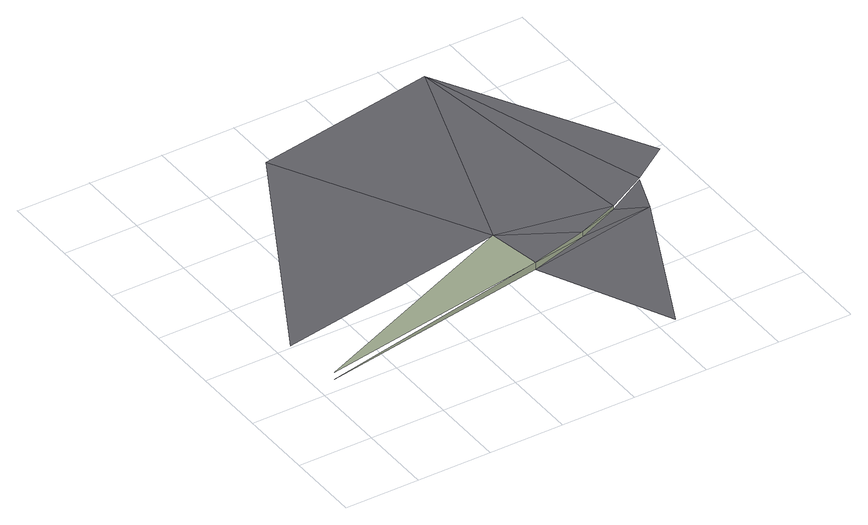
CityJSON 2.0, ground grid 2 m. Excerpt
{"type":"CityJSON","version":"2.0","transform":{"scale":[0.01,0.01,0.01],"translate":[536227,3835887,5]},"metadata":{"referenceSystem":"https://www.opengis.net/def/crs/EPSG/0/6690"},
"CityObjects":{
"road1":{"type":"Road","attributes":{"RoadStructureAttribute.sectionType":"1"},"geometry":[{"type":"MultiSurface","lod":"3","boundaries":[[[0,1,2]],[[3,4,5]],[[6,5,1]],[[1,7,2]],[[8,9,5]],[[5,4,8]],[[1,5,9]],[[10,11,4]],[[9,12,1]],[[12,7,1]],[[8,13,9]],[[8,4,11]],[[13,12,9]],[[11,13,8]],[[11,14,13]],[[12,15,7]],[[15,16,7]]],"semantics":{"surfaces":[{"type":"TrafficArea","function":"2000"},{"type":"AuxiliaryTrafficArea","function":"2000"},{"type":"AuxiliaryTrafficArea","function":"5000"},{"type":"TrafficArea","function":"1010"}],"values":[0,1,2,0,1,1,0,3,0,0,1,0,1,0,0,0,0]}}]}
},
"vertices":[
[26,384,65],[658,493,65],[364,1008,77],[55,241,45],[683,349,45],[683,349,65],[55,241,65],[857,1089,79],[841,392,49],[841,392,64],[845,1,50],[1041,411,45],[958,439,63],[958,439,53],[1069,499,58],[1069,499,63],[1172,570,62]
]}
